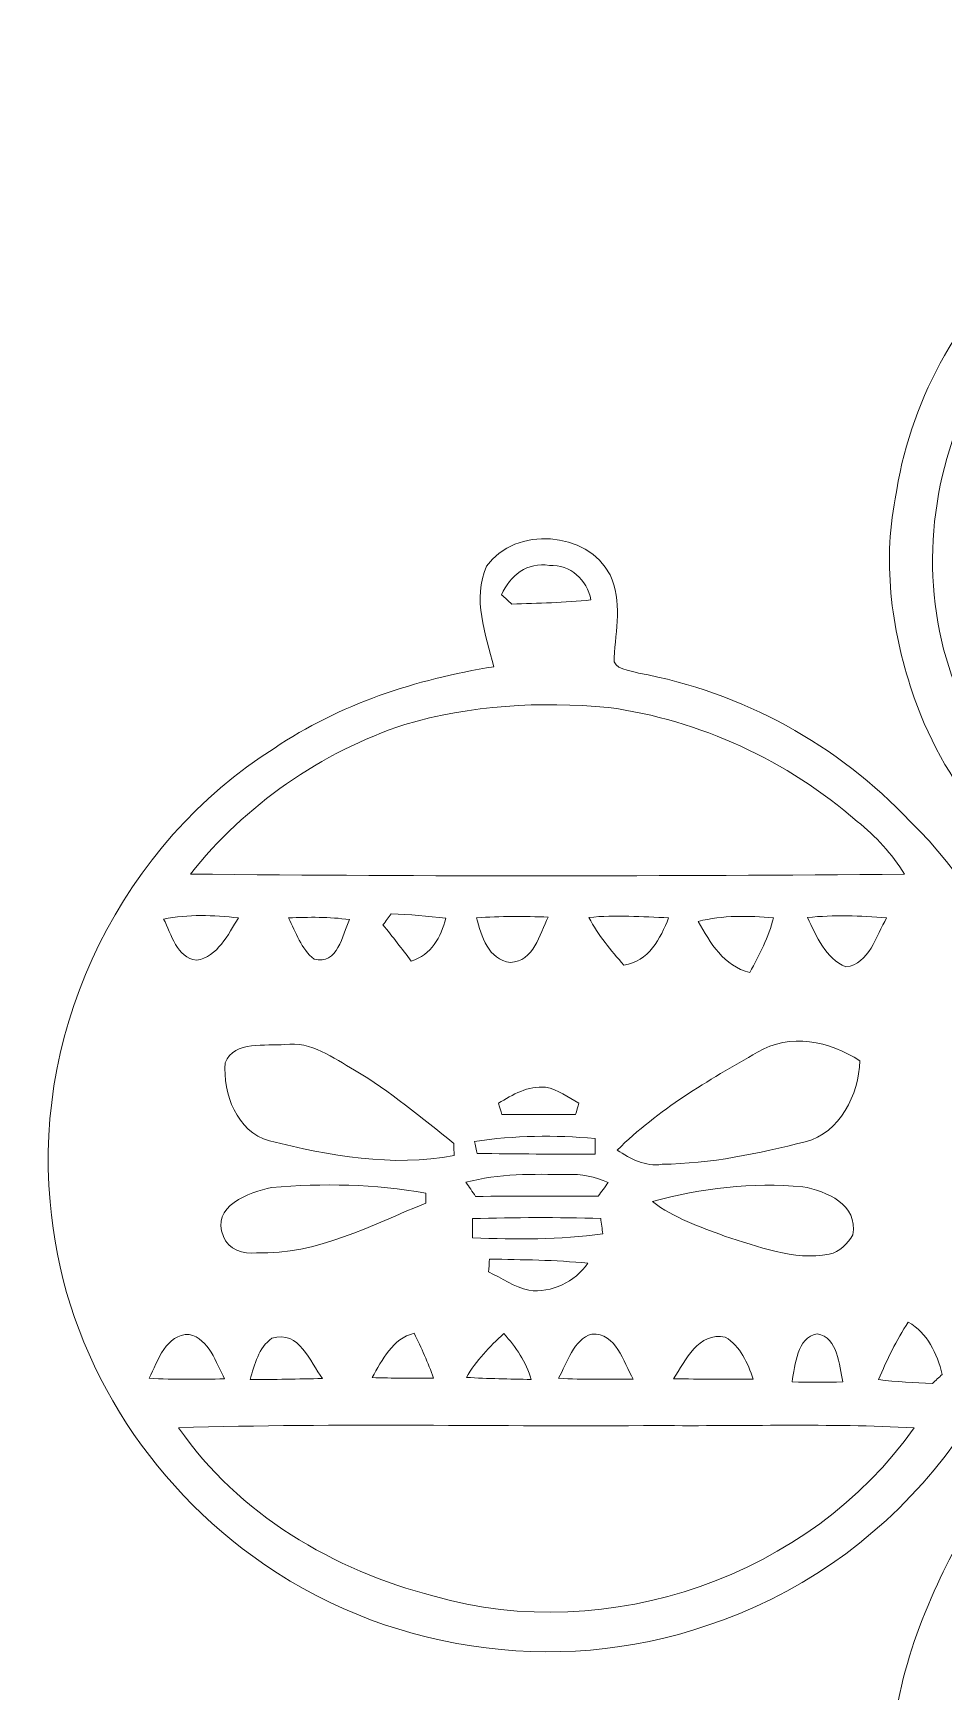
# Model space of a CAD drawing. Header units: centimetres. Extents: x -12.9 to 12.7, y -16.1 to 16.1.
# Drawn here: x -12.81 to -3.7, y -0.46 to 16.14 of the extents above; entities that cross this region are included whole.
import ezdxf

# ---------------------------------------------------------------- set-up
doc = ezdxf.new("R2010")
doc.units = ezdxf.units.CM
doc.header["$MEASUREMENT"] = 0
doc.layers.add('Layer 1', color=7, linetype='Continuous')

msp = doc.modelspace()

# ---------------------------------------------------------------- linework, layer by layer
at = {"layer": 'Layer 1', "color": 251, "lineweight": 9}
for points, knots in [([(-0.31919, 16.04442), (-0.0539, 16.1245), (0.2509, 16.13826), (0.50137, 16.00455), (0.50137, 16.00455), (0.81393, 15.88637), (0.76983, 15.38331), (1.15118, 15.36461), (1.15118, 15.36461), (1.15189, 15.21962), (1.14907, 15.07428), (1.14766, 14.92893), (1.14766, 14.92893), (1.96116, 14.68975), (2.73092, 14.25195), (3.28549, 13.60249), (3.28549, 13.60249), (4.09194, 12.64611), (4.49763, 11.32425), (4.25916, 10.086), (4.25916, 10.086), (3.99598, 8.71475), (2.99515, 7.51707), (1.69623, 7.00696), (1.69623, 7.00696), (0.46256, 6.49896), (-1.00852, 6.59562), (-2.15858, 7.27612), (-2.15858, 7.27612), (-2.99501, 7.78024), (-3.67411, 8.56165), (-4.00078, 9.48663), (-4.00078, 9.48663), (-4.2188, 10.12303), (-4.32252, 10.81484), (-4.18987, 11.48053), (-4.18987, 11.48053), (-4.05335, 12.42809), (-3.57463, 13.32485), (-2.84967, 13.95174), (-2.84967, 13.95174), (-2.31239, 14.42658), (-1.65234, 14.72467), (-0.97783, 14.94763), (-0.97783, 14.94763), (-1.01311, 15.07957), (-1.05509, 15.20904), (-1.08931, 15.34098), (-1.08931, 15.34098), (-0.99265, 15.35509), (-0.89352, 15.36849), (-0.7958, 15.3819), (-0.7958, 15.3819), (-0.73441, 15.64966), (-0.60001, 15.95058), (-0.31919, 16.04442), (-0.31919, 16.04442), (-0.31919, 16.04442), (-0.31919, 16.04442), (-0.31919, 16.04442)], [0, 0, 0, 0, 0.0625, 0.0625, 0.0625, 0.0625, 0.125, 0.125, 0.125, 0.125, 0.1875, 0.1875, 0.1875, 0.1875, 0.25, 0.25, 0.25, 0.25, 0.3125, 0.3125, 0.3125, 0.3125, 0.375, 0.375, 0.375, 0.375, 0.4375, 0.4375, 0.4375, 0.4375, 0.5, 0.5, 0.5, 0.5, 0.5625, 0.5625, 0.5625, 0.5625, 0.625, 0.625, 0.625, 0.625, 0.6875, 0.6875, 0.6875, 0.6875, 0.75, 0.75, 0.75, 0.75, 0.8125, 0.8125, 0.8125, 0.8125, 0.875, 0.875, 0.875, 0.875, 1, 1, 1, 1]), ([(-2.88777, 13.35872), (-3.10543, 13.0511), (-3.34215, 12.75018), (-3.48432, 12.3974), (-3.48432, 12.3974), (-3.89036, 11.50981), (-3.93481, 10.44724), (-3.56193, 9.54202), (-3.56193, 9.54202), (-3.49772, 9.41465), (-3.3044, 9.5085), (-3.20633, 9.46864), (-3.20633, 9.46864), (-2.01711, 9.48522), (-0.82719, 9.45559), (0.36202, 9.49015), (0.36202, 9.49015), (0.27136, 9.77485), (0.23749, 10.14349), (-0.06061, 10.29343), (-0.06061, 10.29343), (-0.45501, 10.49946), (-0.49347, 11.01522), (-0.84871, 11.26498), (-0.84871, 11.26498), (-1.18562, 11.53486), (-1.54474, 11.77581), (-1.90916, 12.00617), (-1.90916, 12.00617), (-2.18221, 12.19067), (-2.52264, 12.18326), (-2.8218, 12.30003), (-2.8218, 12.30003), (-2.79287, 12.35154), (-2.76641, 12.40516), (-2.72972, 12.45137), (-2.72972, 12.45137), (-2.63342, 12.45667), (-2.53358, 12.45102), (-2.43657, 12.44855), (-2.43657, 12.44855), (-2.50183, 12.53675), (-2.56709, 12.62494), (-2.62812, 12.71631), (-2.62812, 12.71631), (-2.53958, 12.72337), (-2.45138, 12.72654), (-2.36248, 12.72866), (-2.36248, 12.72866), (-2.39564, 12.80309), (-2.42845, 12.87753), (-2.45632, 12.95408), (-2.45632, 12.95408), (-2.34555, 12.94738), (-2.23054, 12.93856), (-2.11871, 12.9308), (-2.11871, 12.9308), (-2.16034, 13.02005), (-2.1995, 13.11036), (-2.23548, 13.20173), (-2.23548, 13.20173), (-2.2122, 13.21584), (-2.16599, 13.24336), (-2.14306, 13.25712), (-2.14306, 13.25712), (-2.01217, 13.15587), (-1.88447, 13.04969), (-1.749, 12.95408), (-1.749, 12.95408), (-1.80509, 13.08884), (-1.82802, 13.28111), (-1.98113, 13.34002), (-1.98113, 13.34002), (-2.2824, 13.37001), (-2.58579, 13.3566), (-2.88777, 13.35872), (-2.88777, 13.35872), (-2.88777, 13.35872), (-2.88777, 13.35872), (-2.88777, 13.35872)], [0, 0, 0, 0, 0.04761905, 0.04761905, 0.04761905, 0.04761905, 0.0952381, 0.0952381, 0.0952381, 0.0952381, 0.14285714, 0.14285714, 0.14285714, 0.14285714, 0.19047619, 0.19047619, 0.19047619, 0.19047619, 0.23809524, 0.23809524, 0.23809524, 0.23809524, 0.28571429, 0.28571429, 0.28571429, 0.28571429, 0.33333333, 0.33333333, 0.33333333, 0.33333333, 0.38095238, 0.38095238, 0.38095238, 0.38095238, 0.42857143, 0.42857143, 0.42857143, 0.42857143, 0.47619048, 0.47619048, 0.47619048, 0.47619048, 0.52380952, 0.52380952, 0.52380952, 0.52380952, 0.57142857, 0.57142857, 0.57142857, 0.57142857, 0.61904762, 0.61904762, 0.61904762, 0.61904762, 0.66666667, 0.66666667, 0.66666667, 0.66666667, 0.71428571, 0.71428571, 0.71428571, 0.71428571, 0.76190476, 0.76190476, 0.76190476, 0.76190476, 0.80952381, 0.80952381, 0.80952381, 0.80952381, 0.85714286, 0.85714286, 0.85714286, 0.85714286, 0.9047619, 0.9047619, 0.9047619, 0.9047619, 1, 1, 1, 1]), ([(-8.27751, 10.80531), (-7.99211, 11.2096), (-7.26962, 11.1588), (-7.04279, 10.71747), (-7.04279, 10.71747), (-6.92178, 10.45747), (-6.98246, 10.16254), (-7.00292, 9.89056), (-7.00292, 9.89056), (-7.02268, 9.76356), (-6.83218, 9.76779), (-6.75809, 9.73499), (-6.75809, 9.73499), (-5.7241, 9.54907), (-4.75855, 9.01708), (-4.04135, 8.25085), (-4.04135, 8.25085), (-2.99396, 7.24296), (-2.55157, 5.71261), (-2.7075, 4.2881), (-2.7075, 4.2881), (-2.91105, 2.42684), (-4.29853, 0.77655), (-6.07441, 0.20681), (-6.07441, 0.20681), (-7.58324, -0.31742), (-9.33161, -0.04578), (-10.61642, 0.89931), (-10.61642, 0.89931), (-11.75343, 1.72093), (-12.53659, 3.03821), (-12.64207, 4.44508), (-12.64207, 4.44508), (-12.81317, 6.21744), (-11.909, 8.03566), (-10.4037, 8.98216), (-10.4037, 8.98216), (-9.7493, 9.42595), (-8.98306, 9.67396), (-8.20695, 9.79884), (-8.20695, 9.79884), (-8.28562, 10.12657), (-8.42532, 10.47546), (-8.27751, 10.80531), (-8.27751, 10.80531), (-8.27751, 10.80531), (-8.27751, 10.80531), (-8.27751, 10.80531)], [0, 0, 0, 0, 0.07692308, 0.07692308, 0.07692308, 0.07692308, 0.15384615, 0.15384615, 0.15384615, 0.15384615, 0.23076923, 0.23076923, 0.23076923, 0.23076923, 0.30769231, 0.30769231, 0.30769231, 0.30769231, 0.38461538, 0.38461538, 0.38461538, 0.38461538, 0.46153846, 0.46153846, 0.46153846, 0.46153846, 0.53846154, 0.53846154, 0.53846154, 0.53846154, 0.61538462, 0.61538462, 0.61538462, 0.61538462, 0.69230769, 0.69230769, 0.69230769, 0.69230769, 0.76923077, 0.76923077, 0.76923077, 0.76923077, 0.84615385, 0.84615385, 0.84615385, 0.84615385, 1, 1, 1, 1]), ([(-8.12722, 10.51886), (-8.09371, 10.48817), (-8.0602, 10.45712), (-8.02633, 10.42608), (-8.02633, 10.42608), (-7.7621, 10.43525), (-7.49681, 10.43842), (-7.23364, 10.46876), (-7.23364, 10.46876), (-7.27597, 10.66491), (-7.43896, 10.82895), (-7.64956, 10.81237), (-7.64956, 10.81237), (-7.87005, 10.85223), (-8.04785, 10.70901), (-8.12722, 10.51886), (-8.12722, 10.51886), (-8.12722, 10.51886), (-8.12722, 10.51886), (-8.12722, 10.51886)], [0, 0, 0, 0, 0.16666667, 0.16666667, 0.16666667, 0.16666667, 0.33333333, 0.33333333, 0.33333333, 0.33333333, 0.5, 0.5, 0.5, 0.5, 0.66666667, 0.66666667, 0.66666667, 0.66666667, 1, 1, 1, 1]), ([(-9.09701, 9.22169), (-9.93486, 8.94335), (-10.69298, 8.41524), (-11.24119, 7.72451), (-11.24119, 7.72451), (-8.8603, 7.70052), (-6.47799, 7.70228), (-4.09674, 7.72345), (-4.09674, 7.72345), (-4.22268, 7.92629), (-4.38461, 8.10267), (-4.57052, 8.25155), (-4.57052, 8.25155), (-5.26796, 8.86079), (-6.14391, 9.26579), (-7.06184, 9.39244), (-7.06184, 9.39244), (-7.74164, 9.45453), (-8.43979, 9.41395), (-9.09701, 9.22169), (-9.09701, 9.22169), (-9.09701, 9.22169), (-9.09701, 9.22169), (-9.09701, 9.22169)], [0, 0, 0, 0, 0.14285714, 0.14285714, 0.14285714, 0.14285714, 0.28571429, 0.28571429, 0.28571429, 0.28571429, 0.42857143, 0.42857143, 0.42857143, 0.42857143, 0.57142857, 0.57142857, 0.57142857, 0.57142857, 0.71428571, 0.71428571, 0.71428571, 0.71428571, 1, 1, 1, 1]), ([(-11.50895, 7.27507), (-11.42922, 7.12443), (-11.38054, 6.8856), (-11.17911, 6.86337), (-11.17911, 6.86337), (-10.96779, 6.89477), (-10.86407, 7.12161), (-10.76106, 7.28636), (-10.76106, 7.28636), (-11.00907, 7.31387), (-11.26307, 7.32375), (-11.50895, 7.27507), (-11.50895, 7.27507), (-11.50895, 7.27507), (-11.50895, 7.27507), (-11.50895, 7.27507)], [0, 0, 0, 0, 0.2, 0.2, 0.2, 0.2, 0.4, 0.4, 0.4, 0.4, 0.6, 0.6, 0.6, 0.6, 1, 1, 1, 1]), ([(-9.23142, 7.32798), (-9.25894, 7.29094), (-9.28645, 7.25425), (-9.31432, 7.21721), (-9.31432, 7.21721), (-9.21837, 7.09727), (-9.12488, 6.97626), (-9.03104, 6.85491), (-9.03104, 6.85491), (-8.83278, 6.91347), (-8.73118, 7.09586), (-8.68532, 7.28212), (-8.68532, 7.28212), (-8.867, 7.30399), (-9.04868, 7.32163), (-9.23142, 7.32798), (-9.23142, 7.32798), (-9.23142, 7.32798), (-9.23142, 7.32798), (-9.23142, 7.32798)], [0, 0, 0, 0, 0.16666667, 0.16666667, 0.16666667, 0.16666667, 0.33333333, 0.33333333, 0.33333333, 0.33333333, 0.5, 0.5, 0.5, 0.5, 0.66666667, 0.66666667, 0.66666667, 0.66666667, 1, 1, 1, 1]), ([(-8.3784, 7.28741), (-8.33254, 7.10503), (-8.25846, 6.86584), (-8.03903, 6.84009), (-8.03903, 6.84009), (-7.8062, 6.85067), (-7.74869, 7.12126), (-7.66121, 7.29376), (-7.66121, 7.29376), (-7.90004, 7.30329), (-8.13992, 7.30399), (-8.3784, 7.28741), (-8.3784, 7.28741), (-8.3784, 7.28741), (-8.3784, 7.28741), (-8.3784, 7.28741)], [0, 0, 0, 0, 0.2, 0.2, 0.2, 0.2, 0.4, 0.4, 0.4, 0.4, 0.6, 0.6, 0.6, 0.6, 1, 1, 1, 1]), ([(-7.25445, 7.28918), (-7.16273, 7.11349), (-7.03291, 6.96286), (-6.9052, 6.81257), (-6.9052, 6.81257), (-6.65579, 6.85244), (-6.53867, 7.07716), (-6.45682, 7.28812), (-6.45682, 7.28812), (-6.72246, 7.29447), (-6.98952, 7.32128), (-7.25445, 7.28918), (-7.25445, 7.28918), (-7.25445, 7.28918), (-7.25445, 7.28918), (-7.25445, 7.28918)], [0, 0, 0, 0, 0.2, 0.2, 0.2, 0.2, 0.4, 0.4, 0.4, 0.4, 0.6, 0.6, 0.6, 0.6, 1, 1, 1, 1]), ([(-6.16084, 7.25108), (-6.0409, 7.03518), (-5.90543, 6.80446), (-5.64473, 6.73955), (-5.64473, 6.73955), (-5.55124, 6.91594), (-5.4567, 7.09409), (-5.40696, 7.28847), (-5.40696, 7.28847), (-5.65813, 7.30576), (-5.91425, 7.31528), (-6.16084, 7.25108), (-6.16084, 7.25108), (-6.16084, 7.25108), (-6.16084, 7.25108), (-6.16084, 7.25108)], [0, 0, 0, 0, 0.2, 0.2, 0.2, 0.2, 0.4, 0.4, 0.4, 0.4, 0.6, 0.6, 0.6, 0.6, 1, 1, 1, 1]), ([(-5.06723, 7.29024), (-4.97868, 7.10538), (-4.88661, 6.87713), (-4.68376, 6.79705), (-4.68376, 6.79705), (-4.45022, 6.82139), (-4.38178, 7.10926), (-4.2763, 7.286), (-4.2763, 7.286), (-4.53912, 7.30823), (-4.80476, 7.31669), (-5.06723, 7.29024), (-5.06723, 7.29024), (-5.06723, 7.29024), (-5.06723, 7.29024), (-5.06723, 7.29024)], [0, 0, 0, 0, 0.2, 0.2, 0.2, 0.2, 0.4, 0.4, 0.4, 0.4, 0.6, 0.6, 0.6, 0.6, 1, 1, 1, 1]), ([(-10.25906, 7.286), (-10.18921, 7.14101), (-10.12959, 6.97803), (-10.0033, 6.87255), (-10.0033, 6.87255), (-9.76694, 6.81257), (-9.72072, 7.11279), (-9.64876, 7.26907), (-9.64876, 7.26907), (-9.8509, 7.29764), (-10.05586, 7.29482), (-10.25906, 7.286), (-10.25906, 7.286), (-10.25906, 7.286), (-10.25906, 7.286), (-10.25906, 7.286)], [0, 0, 0, 0, 0.2, 0.2, 0.2, 0.2, 0.4, 0.4, 0.4, 0.4, 0.6, 0.6, 0.6, 0.6, 1, 1, 1, 1]), ([(-10.893, 5.83714), (-10.91593, 5.52635), (-10.77906, 5.14958), (-10.45062, 5.05609), (-10.45062, 5.05609), (-9.84913, 4.90722), (-9.22119, 4.79116), (-8.60277, 4.90758), (-8.60277, 4.90758), (-8.60347, 4.93791), (-8.60489, 4.99894), (-8.60594, 5.02964), (-8.60594, 5.02964), (-8.92768, 5.2854), (-9.24306, 5.55245), (-9.59796, 5.76271), (-9.59796, 5.76271), (-9.81103, 5.88724), (-10.03222, 6.0534), (-10.29646, 6.01953), (-10.29646, 6.01953), (-10.48166, 5.99977), (-10.80234, 6.06363), (-10.893, 5.83714), (-10.893, 5.83714), (-10.893, 5.83714), (-10.893, 5.83714), (-10.893, 5.83714)], [0, 0, 0, 0, 0.125, 0.125, 0.125, 0.125, 0.25, 0.25, 0.25, 0.25, 0.375, 0.375, 0.375, 0.375, 0.5, 0.5, 0.5, 0.5, 0.625, 0.625, 0.625, 0.625, 0.75, 0.75, 0.75, 0.75, 1, 1, 1, 1]), ([(-5.56676, 5.94262), (-6.06242, 5.66111), (-6.56477, 5.3683), (-6.97082, 4.96261), (-6.97082, 4.96261), (-6.83747, 4.87653), (-6.69036, 4.79257), (-6.52244, 4.82114), (-6.52244, 4.82114), (-6.03772, 4.82714), (-5.5583, 4.92698), (-5.08981, 5.04727), (-5.08981, 5.04727), (-4.74021, 5.13476), (-4.5557, 5.51894), (-4.54441, 5.85514), (-4.54441, 5.85514), (-4.84039, 6.05481), (-5.24785, 6.13877), (-5.56676, 5.94262), (-5.56676, 5.94262), (-5.56676, 5.94262), (-5.56676, 5.94262), (-5.56676, 5.94262)], [0, 0, 0, 0, 0.14285714, 0.14285714, 0.14285714, 0.14285714, 0.28571429, 0.28571429, 0.28571429, 0.28571429, 0.42857143, 0.42857143, 0.42857143, 0.42857143, 0.57142857, 0.57142857, 0.57142857, 0.57142857, 0.71428571, 0.71428571, 0.71428571, 0.71428571, 1, 1, 1, 1]), ([(-8.16039, 5.4318), (-8.15157, 5.40393), (-8.13428, 5.34819), (-8.12581, 5.32033), (-8.12581, 5.32033), (-7.87993, 5.31715), (-7.63369, 5.31715), (-7.38745, 5.31997), (-7.38745, 5.31997), (-7.37934, 5.34819), (-7.36276, 5.40464), (-7.35464, 5.43286), (-7.35464, 5.43286), (-7.46365, 5.4886), (-7.56384, 5.57186), (-7.68766, 5.59126), (-7.68766, 5.59126), (-7.86441, 5.60854), (-8.01681, 5.51788), (-8.16039, 5.4318), (-8.16039, 5.4318), (-8.16039, 5.4318), (-8.16039, 5.4318), (-8.16039, 5.4318)], [0, 0, 0, 0, 0.14285714, 0.14285714, 0.14285714, 0.14285714, 0.28571429, 0.28571429, 0.28571429, 0.28571429, 0.42857143, 0.42857143, 0.42857143, 0.42857143, 0.57142857, 0.57142857, 0.57142857, 0.57142857, 0.71428571, 0.71428571, 0.71428571, 0.71428571, 1, 1, 1, 1]), ([(-8.39886, 5.0501), (-8.39251, 5.02011), (-8.37981, 4.95979), (-8.37346, 4.9298), (-8.37346, 4.9298), (-7.97976, 4.92239), (-7.58571, 4.92345), (-7.19166, 4.92169), (-7.19166, 4.92169), (-7.19236, 4.97354), (-7.19307, 5.02576), (-7.19342, 5.07761), (-7.19342, 5.07761), (-7.59418, 5.11783), (-8.00058, 5.1076), (-8.39886, 5.0501), (-8.39886, 5.0501), (-8.39886, 5.0501), (-8.39886, 5.0501), (-8.39886, 5.0501)], [0, 0, 0, 0, 0.16666667, 0.16666667, 0.16666667, 0.16666667, 0.33333333, 0.33333333, 0.33333333, 0.33333333, 0.5, 0.5, 0.5, 0.5, 0.66666667, 0.66666667, 0.66666667, 0.66666667, 1, 1, 1, 1]), ([(-0.06802, 4.53681), (0.15847, 5.03281), (0.95716, 5.06844), (1.23973, 4.6063), (1.23973, 4.6063), (1.4447, 4.25882), (1.35968, 3.83407), (1.3505, 3.45131), (1.3505, 3.45131), (2.16824, 3.35923), (2.96235, 3.06572), (3.63615, 2.59194), (3.63615, 2.59194), (4.80843, 1.76997), (5.57678, 0.41742), (5.71472, -1.00463), (5.71472, -1.00463), (5.93485, -2.77169), (5.0141, -4.59379), (3.53138, -5.553), (3.53138, -5.553), (2.34322, -6.35663), (0.79417, -6.59899), (-0.58342, -6.20317), (-0.58342, -6.20317), (-2.07215, -5.79642), (-3.35485, -4.66858), (-3.908, -3.22219), (-3.908, -3.22219), (-4.10309, -2.76534), (-4.18211, -2.27075), (-4.22197, -1.77827), (-4.22197, -1.77827), (-4.31864, -0.9563), (-4.11579, -0.12409), (-3.7683, 0.61886), (-3.7683, 0.61886), (-3.48008, 1.28031), (-3.00207, 1.83876), (-2.47149, 2.31924), (-2.47149, 2.31924), (-1.77722, 2.90521), (-0.92244, 3.28233), (-0.02921, 3.43649), (-0.02921, 3.43649), (-0.10118, 3.79527), (-0.20454, 4.18156), (-0.06802, 4.53681), (-0.06802, 4.53681), (-0.06802, 4.53681), (-0.06802, 4.53681), (-0.06802, 4.53681)], [0, 0, 0, 0, 0.07142857, 0.07142857, 0.07142857, 0.07142857, 0.14285714, 0.14285714, 0.14285714, 0.14285714, 0.21428571, 0.21428571, 0.21428571, 0.21428571, 0.28571429, 0.28571429, 0.28571429, 0.28571429, 0.35714286, 0.35714286, 0.35714286, 0.35714286, 0.42857143, 0.42857143, 0.42857143, 0.42857143, 0.5, 0.5, 0.5, 0.5, 0.57142857, 0.57142857, 0.57142857, 0.57142857, 0.64285714, 0.64285714, 0.64285714, 0.64285714, 0.71428571, 0.71428571, 0.71428571, 0.71428571, 0.78571429, 0.78571429, 0.78571429, 0.78571429, 0.85714286, 0.85714286, 0.85714286, 0.85714286, 1, 1, 1, 1]), ([(-8.48424, 4.64088), (-8.45249, 4.59431), (-8.42003, 4.54704), (-8.38793, 4.50012), (-8.38793, 4.50012), (-7.97941, 4.50082), (-7.57089, 4.50082), (-7.16202, 4.50082), (-7.16202, 4.50082), (-7.12851, 4.54668), (-7.09535, 4.59254), (-7.06148, 4.63805), (-7.06148, 4.63805), (-7.18989, 4.69803), (-7.33136, 4.72589), (-7.47353, 4.71778), (-7.47353, 4.71778), (-7.81078, 4.72307), (-8.15615, 4.72977), (-8.48424, 4.64088), (-8.48424, 4.64088), (-8.48424, 4.64088), (-8.48424, 4.64088), (-8.48424, 4.64088)], [0, 0, 0, 0, 0.14285714, 0.14285714, 0.14285714, 0.14285714, 0.28571429, 0.28571429, 0.28571429, 0.28571429, 0.42857143, 0.42857143, 0.42857143, 0.42857143, 0.57142857, 0.57142857, 0.57142857, 0.57142857, 0.71428571, 0.71428571, 0.71428571, 0.71428571, 1, 1, 1, 1]), ([(-10.4291, 4.58831), (-10.64994, 4.5428), (-11.0454, 4.39816), (-10.90923, 4.10007), (-10.90923, 4.10007), (-10.86619, 3.96778), (-10.70603, 3.91556), (-10.57868, 3.93497), (-10.57868, 3.93497), (-9.97225, 3.91204), (-9.43321, 4.21543), (-8.88676, 4.43133), (-8.88676, 4.43133), (-8.88676, 4.45672), (-8.88676, 4.50752), (-8.88676, 4.53293), (-8.88676, 4.53293), (-9.39476, 4.62429), (-9.91581, 4.63206), (-10.4291, 4.58831), (-10.4291, 4.58831), (-10.4291, 4.58831), (-10.4291, 4.58831), (-10.4291, 4.58831)], [0, 0, 0, 0, 0.14285714, 0.14285714, 0.14285714, 0.14285714, 0.28571429, 0.28571429, 0.28571429, 0.28571429, 0.42857143, 0.42857143, 0.42857143, 0.42857143, 0.57142857, 0.57142857, 0.57142857, 0.57142857, 0.71428571, 0.71428571, 0.71428571, 0.71428571, 1, 1, 1, 1]), ([(-6.61945, 4.44791), (-6.40637, 4.28245), (-6.14673, 4.19779), (-5.89802, 4.10254), (-5.89802, 4.10254), (-5.56147, 3.99988), (-5.2094, 3.85312), (-4.85027, 3.92121), (-4.85027, 3.92121), (-4.74514, 3.9392), (-4.66859, 4.02986), (-4.61462, 4.11524), (-4.61462, 4.11524), (-4.55888, 4.41686), (-4.87849, 4.55444), (-5.11591, 4.59643), (-5.11591, 4.59643), (-5.62074, 4.64088), (-6.13191, 4.58373), (-6.61945, 4.44791), (-6.61945, 4.44791), (-6.61945, 4.44791), (-6.61945, 4.44791), (-6.61945, 4.44791)], [0, 0, 0, 0, 0.14285714, 0.14285714, 0.14285714, 0.14285714, 0.28571429, 0.28571429, 0.28571429, 0.28571429, 0.42857143, 0.42857143, 0.42857143, 0.42857143, 0.57142857, 0.57142857, 0.57142857, 0.57142857, 0.71428571, 0.71428571, 0.71428571, 0.71428571, 1, 1, 1, 1]), ([(-8.41862, 4.27787), (-8.41897, 4.21331), (-8.41897, 4.14875), (-8.41791, 4.08384), (-8.41791, 4.08384), (-7.98364, 4.06867), (-7.54655, 4.06514), (-7.11511, 4.12441), (-7.11511, 4.12441), (-7.12216, 4.17627), (-7.12957, 4.22813), (-7.13662, 4.27998), (-7.13662, 4.27998), (-7.56384, 4.28986), (-7.99141, 4.29021), (-8.41862, 4.27787), (-8.41862, 4.27787), (-8.41862, 4.27787), (-8.41862, 4.27787), (-8.41862, 4.27787)], [0, 0, 0, 0, 0.16666667, 0.16666667, 0.16666667, 0.16666667, 0.33333333, 0.33333333, 0.33333333, 0.33333333, 0.5, 0.5, 0.5, 0.5, 0.66666667, 0.66666667, 0.66666667, 0.66666667, 1, 1, 1, 1]), ([(-8.24964, 3.87252), (-8.2514, 3.84042), (-8.25528, 3.77622), (-8.2574, 3.74411), (-8.2574, 3.74411), (-8.12546, 3.68203), (-8.00128, 3.59242), (-7.85664, 3.55996), (-7.85664, 3.55996), (-7.62487, 3.53033), (-7.39768, 3.64463), (-7.26362, 3.8309), (-7.26362, 3.8309), (-7.59136, 3.86441), (-7.92085, 3.86582), (-8.24964, 3.87252), (-8.24964, 3.87252), (-8.24964, 3.87252), (-8.24964, 3.87252), (-8.24964, 3.87252)], [0, 0, 0, 0, 0.16666667, 0.16666667, 0.16666667, 0.16666667, 0.33333333, 0.33333333, 0.33333333, 0.33333333, 0.5, 0.5, 0.5, 0.5, 0.66666667, 0.66666667, 0.66666667, 0.66666667, 1, 1, 1, 1]), ([(-10.42451, 3.08124), (-10.55998, 2.98811), (-10.59737, 2.81384), (-10.64394, 2.66779), (-10.64394, 2.66779), (-10.40229, 2.66708), (-10.16099, 2.67238), (-9.91934, 2.67731), (-9.91934, 2.67731), (-10.04422, 2.84206), (-10.15005, 3.16485), (-10.42451, 3.08124), (-10.42451, 3.08124), (-10.42451, 3.08124), (-10.42451, 3.08124), (-10.42451, 3.08124)], [0, 0, 0, 0, 0.2, 0.2, 0.2, 0.2, 0.4, 0.4, 0.4, 0.4, 0.6, 0.6, 0.6, 0.6, 1, 1, 1, 1]), ([(-4.06076, 3.24141), (-4.17929, 3.06078), (-4.27454, 2.8657), (-4.35744, 2.66638), (-4.35744, 2.66638), (-4.17858, 2.64274), (-3.99902, 2.63745), (-3.81875, 2.62757), (-3.81875, 2.62757), (-3.78629, 2.65791), (-3.75349, 2.6886), (-3.72068, 2.71859), (-3.72068, 2.71859), (-3.77183, 2.92743), (-3.86708, 3.13204), (-4.06076, 3.24141), (-4.06076, 3.24141), (-4.06076, 3.24141), (-4.06076, 3.24141), (-4.06076, 3.24141)], [0, 0, 0, 0, 0.16666667, 0.16666667, 0.16666667, 0.16666667, 0.33333333, 0.33333333, 0.33333333, 0.33333333, 0.5, 0.5, 0.5, 0.5, 0.66666667, 0.66666667, 0.66666667, 0.66666667, 1, 1, 1, 1]), ([(-11.65289, 2.68049), (-11.40171, 2.6632), (-11.14947, 2.67238), (-10.89794, 2.67308), (-10.89794, 2.67308), (-10.98755, 2.83536), (-11.05175, 3.07278), (-11.25213, 3.11864), (-11.25213, 3.11864), (-11.48461, 3.1264), (-11.56469, 2.85406), (-11.65289, 2.68049), (-11.65289, 2.68049), (-11.65289, 2.68049), (-11.65289, 2.68049), (-11.65289, 2.68049)], [0, 0, 0, 0, 0.2, 0.2, 0.2, 0.2, 0.4, 0.4, 0.4, 0.4, 0.6, 0.6, 0.6, 0.6, 1, 1, 1, 1]), ([(-9.42333, 2.68613), (-9.21837, 2.68084), (-9.0134, 2.67943), (-8.80809, 2.68155), (-8.80809, 2.68155), (-8.861, 2.83571), (-8.93156, 2.98317), (-9.0007, 3.13028), (-9.0007, 3.13028), (-9.22119, 3.07701), (-9.31926, 2.86429), (-9.42333, 2.68613), (-9.42333, 2.68613), (-9.42333, 2.68613), (-9.42333, 2.68613), (-9.42333, 2.68613)], [0, 0, 0, 0, 0.2, 0.2, 0.2, 0.2, 0.4, 0.4, 0.4, 0.4, 0.6, 0.6, 0.6, 0.6, 1, 1, 1, 1]), ([(-8.48036, 2.68825), (-8.26446, 2.67661), (-8.0482, 2.67202), (-7.83195, 2.66779), (-7.83195, 2.66779), (-7.88134, 2.84277), (-7.98435, 2.99305), (-8.105, 3.12675), (-8.105, 3.12675), (-8.24858, 2.99799), (-8.38264, 2.85511), (-8.48036, 2.68825), (-8.48036, 2.68825), (-8.48036, 2.68825), (-8.48036, 2.68825), (-8.48036, 2.68825)], [0, 0, 0, 0, 0.2, 0.2, 0.2, 0.2, 0.4, 0.4, 0.4, 0.4, 0.6, 0.6, 0.6, 0.6, 1, 1, 1, 1]), ([(-7.55819, 2.68049), (-7.30913, 2.66356), (-7.05972, 2.67238), (-6.81031, 2.67238), (-6.81031, 2.67238), (-6.91191, 2.84453), (-6.9814, 3.13698), (-7.22411, 3.12217), (-7.22411, 3.12217), (-7.41179, 3.06713), (-7.46929, 2.83712), (-7.55819, 2.68049), (-7.55819, 2.68049), (-7.55819, 2.68049), (-7.55819, 2.68049), (-7.55819, 2.68049)], [0, 0, 0, 0, 0.2, 0.2, 0.2, 0.2, 0.4, 0.4, 0.4, 0.4, 0.6, 0.6, 0.6, 0.6, 1, 1, 1, 1]), ([(-6.40779, 2.6759), (-6.1425, 2.67061), (-5.8765, 2.6692), (-5.61051, 2.67096), (-5.61051, 2.67096), (-5.66625, 2.83077), (-5.73786, 3.00081), (-5.89026, 3.09112), (-5.89026, 3.09112), (-6.16331, 3.14616), (-6.28361, 2.86111), (-6.40779, 2.6759), (-6.40779, 2.6759), (-6.40779, 2.6759), (-6.40779, 2.6759), (-6.40779, 2.6759)], [0, 0, 0, 0, 0.2, 0.2, 0.2, 0.2, 0.4, 0.4, 0.4, 0.4, 0.6, 0.6, 0.6, 0.6, 1, 1, 1, 1]), ([(-5.22281, 2.64521), (-5.05382, 2.6371), (-4.88484, 2.63851), (-4.71586, 2.64345), (-4.71586, 2.64345), (-4.75079, 2.81419), (-4.76243, 3.08301), (-4.96986, 3.12605), (-4.96986, 3.12605), (-5.17694, 3.08336), (-5.18929, 2.81525), (-5.22281, 2.64521), (-5.22281, 2.64521), (-5.22281, 2.64521), (-5.22281, 2.64521), (-5.22281, 2.64521)], [0, 0, 0, 0, 0.2, 0.2, 0.2, 0.2, 0.4, 0.4, 0.4, 0.4, 0.6, 0.6, 0.6, 0.6, 1, 1, 1, 1]), ([(-11.35796, 2.18484), (-10.76424, 1.31877), (-9.8068, 0.75926), (-8.8035, 0.49997), (-8.8035, 0.49997), (-7.06395, -0.00309), (-5.04183, 0.70176), (-4.00149, 2.18484), (-4.00149, 2.18484), (-4.85274, 2.22964), (-5.70541, 2.19895), (-6.55736, 2.20706), (-6.55736, 2.20706), (-8.15756, 2.19401), (-9.75847, 2.23493), (-11.35796, 2.18484)], [0, 0, 0, 0, 0.2, 0.2, 0.2, 0.2, 0.4, 0.4, 0.4, 0.4, 0.6, 0.6, 0.6, 0.6, 1, 1, 1, 1])]:
    msp.add_open_spline(points, degree=3, knots=knots, dxfattribs=at)

doc.saveas('drawing.dxf')
